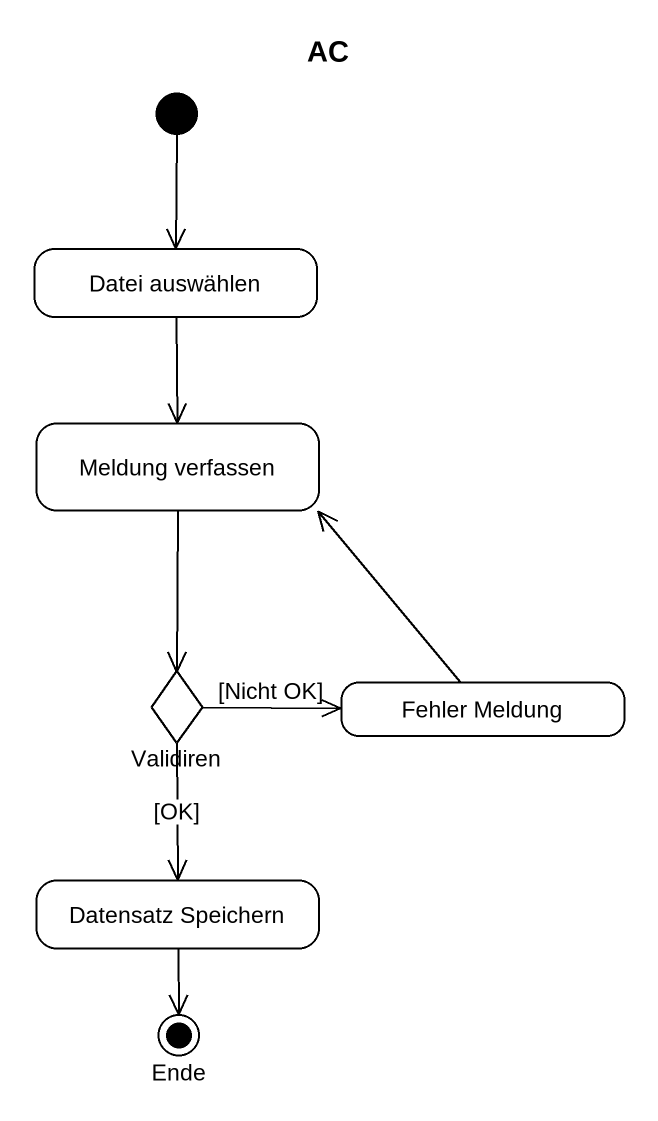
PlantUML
@startuml
title AC
hide empty description
state "Datei auswählen" as Datei_auswählen
state "Meldung verfassen" as Meldung_verfassen
state Validiren <<choice>>
state "Fehler Meldung" as Fehler_Meldung
state "Datensatz Speichern" as Datensatz_Speichern
state Ende <<end>>
[*] --> Datei_auswählen
Datei_auswählen --> Meldung_verfassen
Meldung_verfassen --> Validiren
Validiren -right-> Fehler_Meldung : [Nicht OK]
Validiren --> Datensatz_Speichern : [OK]
Fehler_Meldung -up-> Meldung_verfassen
Datensatz_Speichern --> Ende
@enduml
